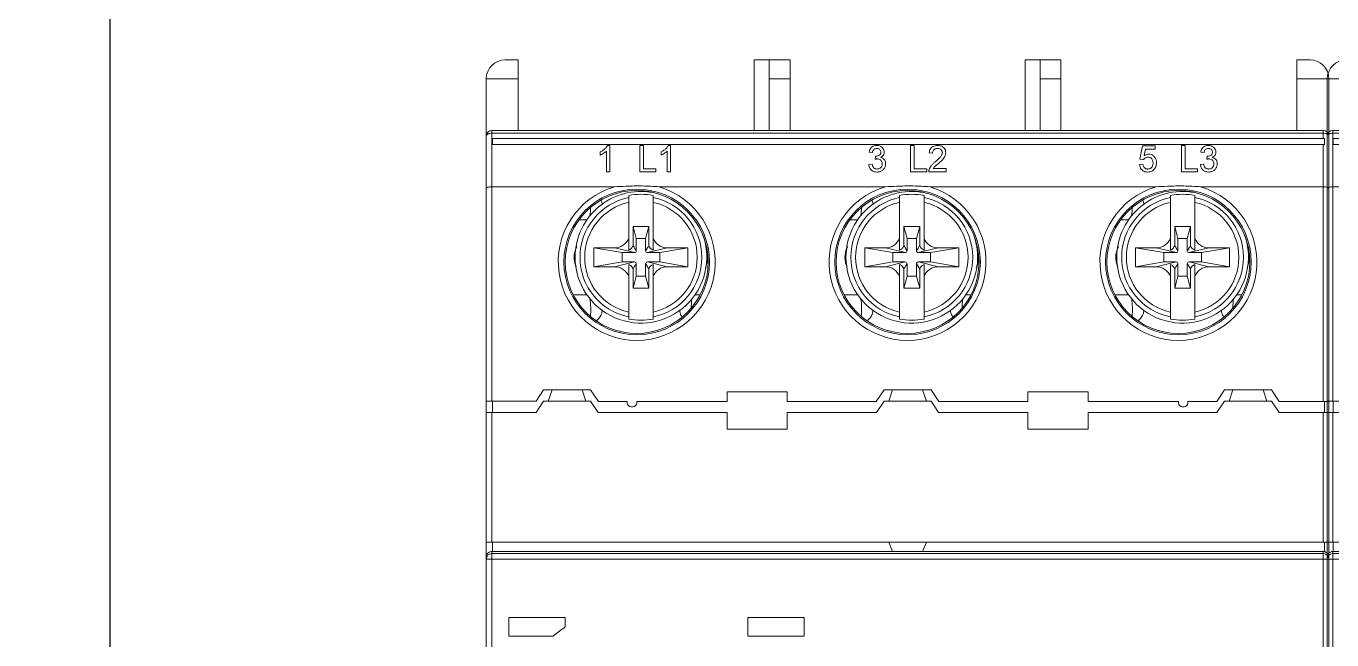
# Model space of a CAD drawing. Header units: inches. Extents: x -3 to 3194, y -983 to 1262.
# Drawn here: x 184.3 to 253.7, y 736.6 to 769.2 of the extents above; entities that cross this region are included whole.
import ezdxf

# ---------------------------------------------------------------- set-up
doc = ezdxf.new("R2010")
doc.units = ezdxf.units.IN
doc.header["$MEASUREMENT"] = 0

# ---------------------------------------------------------------- blocks, each defined once
blk = doc.blocks.new('DM_18_40')
at = {"color": 7, "linetype": 'Continuous', "lineweight": 15}
for p, q in [((0.963, 97.2), (1.663, 97.2)), ((1.663, 97.2), (1.663, 96.2)), ((14.213, 97.2), (15.013, 97.2)), ((14.213, 93.45), (14.213, 97.2)), ((15.013, 97.2), (16.113, 97.2)), ((15.013, 96.2), (15.013, 97.2)), ((16.113, 97.2), (16.113, 96.2)), ((28.613, 97.2), (29.413, 97.2)), ((28.613, 93.45), (28.613, 97.2)), ((29.413, 97.2), (30.513, 97.2)), ((29.413, 96.2), (29.413, 97.2)), ((30.513, 97.2), (30.513, 96.2)), ((43.063, 97.2), (43.763, 97.2)), ((43.063, 96.2), (43.063, 97.2)), ((-0.037, 93.15), (-0.037, 96.2)), ((1.663, 96.2), (-0.037, 96.2)), ((1.663, 96.2), (1.663, 93.45)), ((15.013, 96.2), (15.013, 93.45)), ((16.113, 96.2), (15.013, 96.2)), ((16.113, 96.2), (16.113, 93.45)), ((29.413, 96.2), (29.413, 93.45)), ((30.513, 96.2), (29.413, 96.2)), ((30.513, 96.2), (30.513, 93.45)), ((43.063, 93.45), (43.063, 96.2)), ((44.763, 96.2), (43.063, 96.2)), ((44.763, 96.2), (44.763, 93.15)), ((-0.037, 90.37), (-0.037, 93.15)), ((0.263, 93.45), (0.263, 93.3)), ((0.263, 93.45), (44.463, 93.45)), ((0.263, 93.3), (0.263, 90.45)), ((44.463, 93.3), (0.263, 93.3)), ((44.463, 93.45), (44.463, 93.3)), ((44.463, 93.021), (44.463, 93.3)), ((44.763, 93.15), (44.763, 90.37)), ((0.287, 92.702), (0.287, 93.021)), ((0.287, 93.021), (44.533, 93.021)), ((0.287, 92.702), (44.463, 92.702)), ((6.348, 91.25), (6.348, 92.341)), ((6.412, 92.65), (6.527, 92.65)), ((6.527, 92.65), (6.527, 91.25)), ((8.125, 92.65), (8.322, 92.65)), ((8.125, 91.25), (8.125, 92.65)), ((8.322, 92.65), (8.322, 91.412)), ((9.579, 91.25), (9.579, 92.341)), ((9.643, 92.65), (9.758, 92.65)), ((9.758, 92.65), (9.758, 91.25)), ((22.525, 91.25), (22.525, 92.65)), ((22.525, 92.65), (22.722, 92.65)), ((22.722, 92.65), (22.722, 91.412)), ((34.717, 91.914), (34.861, 92.632)), ((34.861, 92.632), (35.525, 92.632)), ((35.007, 92.453), (34.936, 92.09)), ((35.525, 92.453), (35.007, 92.453)), ((35.525, 92.632), (35.525, 92.453)), ((36.925, 92.65), (37.122, 92.65)), ((36.925, 91.25), (36.925, 92.65)), ((37.122, 92.65), (37.122, 91.412)), ((44.463, 90.45), (44.463, 92.702)), ((44.533, 93.021), (44.533, 92.685)), ((6.025, 92.135), (6.025, 92.3)), ((9.256, 92.135), (9.256, 92.3)), ((20.299, 91.627), (20.479, 91.645)), ((20.497, 92.273), (20.317, 92.291)), ((20.639, 91.914), (20.657, 92.076)), ((23.692, 92.237), (23.512, 92.255)), ((34.699, 91.627), (34.879, 91.645)), ((34.897, 91.896), (34.717, 91.914)), ((37.93, 91.627), (38.109, 91.645)), ((38.127, 92.273), (37.948, 92.291)), ((38.269, 91.914), (38.288, 92.076)), ((6.527, 91.25), (6.348, 91.25)), ((8.986, 91.25), (8.125, 91.25)), ((8.322, 91.412), (8.986, 91.412)), ((8.986, 91.412), (8.986, 91.25)), ((9.758, 91.25), (9.579, 91.25)), ((23.386, 91.25), (22.525, 91.25)), ((22.722, 91.412), (23.386, 91.412)), ((23.386, 91.412), (23.386, 91.25)), ((24.409, 91.25), (23.494, 91.25)), ((23.725, 91.429), (24.409, 91.429)), ((24.409, 91.429), (24.409, 91.25)), ((37.786, 91.25), (36.925, 91.25)), ((37.122, 91.412), (37.786, 91.412)), ((37.786, 91.412), (37.786, 91.25)), ((-0.037, 79.05), (-0.037, 90.37)), ((0.263, 90.45), (6.782, 90.45)), ((0.263, 90.45), (0.263, 79.05)), ((9.144, 90.45), (21.182, 90.45)), ((23.544, 90.45), (35.582, 90.45)), ((37.944, 90.45), (44.463, 90.45)), ((44.463, 79.029), (44.463, 90.45)), ((44.763, 90.37), (44.763, 79.032)), ((7.538, 89.874), (7.538, 89.988)), ((7.538, 87.722), (7.538, 89.619)), ((8.838, 89.988), (8.838, 89.874)), ((8.838, 87.722), (8.838, 89.619)), ((21.938, 89.874), (21.938, 89.988)), ((21.938, 87.722), (21.938, 89.619)), ((23.238, 89.988), (23.238, 89.874)), ((23.238, 87.722), (23.238, 89.619)), ((36.338, 89.874), (36.338, 89.988)), ((36.338, 87.722), (36.338, 89.619)), ((37.638, 89.988), (37.638, 89.874)), ((37.638, 87.722), (37.638, 89.619)), ((4.901, 88.7), (5.316, 88.7)), ((7.769, 88.335), (7.769, 87.324)), ((7.938, 87.7), (7.769, 88.335)), ((8.608, 88.335), (7.769, 88.335)), ((8.438, 87.7), (8.608, 88.335)), ((8.608, 87.324), (8.608, 88.335)), ((19.301, 88.7), (19.716, 88.7)), ((22.169, 88.335), (22.169, 87.324)), ((22.338, 87.7), (22.169, 88.335)), ((23.008, 88.335), (22.169, 88.335)), ((22.838, 87.7), (23.008, 88.335)), ((23.008, 87.324), (23.008, 88.335)), ((33.701, 88.7), (34.116, 88.7)), ((36.569, 88.335), (36.569, 87.324)), ((36.738, 87.7), (36.569, 88.335)), ((37.408, 88.335), (36.569, 88.335)), ((37.238, 87.7), (37.408, 88.335)), ((37.408, 87.324), (37.408, 88.335)), ((7.938, 87.7), (7.938, 87.05)), ((8.438, 87.7), (7.938, 87.7)), ((8.438, 87.05), (8.438, 87.7)), ((22.338, 87.7), (22.338, 87.05)), ((22.838, 87.7), (22.338, 87.7)), ((22.838, 87.05), (22.838, 87.7)), ((36.738, 87.7), (36.738, 87.05)), ((37.238, 87.7), (36.738, 87.7)), ((37.238, 87.05), (37.238, 87.7)), ((5.688, 87.2), (5.688, 86.2)), ((7.188, 86.95), (5.688, 87.2)), ((6.788, 87.2), (5.688, 87.2)), ((6.788, 87.2), (7.838, 86.95)), ((7.188, 86.95), (7.188, 86.45)), ((7.838, 86.95), (7.188, 86.95)), ((9.588, 87.2), (8.538, 86.95)), ((9.188, 86.95), (8.538, 86.95)), ((9.188, 86.95), (10.688, 87.2)), ((9.188, 86.45), (9.188, 86.95)), ((10.688, 87.2), (9.588, 87.2)), ((10.688, 86.2), (10.688, 87.2)), ((21.188, 87.2), (20.088, 87.2)), ((20.088, 87.2), (20.088, 86.2)), ((21.588, 86.95), (20.088, 87.2)), ((21.188, 87.2), (22.238, 86.95)), ((22.238, 86.95), (21.588, 86.95)), ((21.588, 86.95), (21.588, 86.45)), ((23.988, 87.2), (22.938, 86.95)), ((23.588, 86.95), (22.938, 86.95)), ((23.588, 86.95), (25.088, 87.2)), ((23.588, 86.45), (23.588, 86.95)), ((25.088, 87.2), (23.988, 87.2)), ((25.088, 86.2), (25.088, 87.2)), ((34.488, 87.2), (34.488, 86.2)), ((35.988, 86.95), (34.488, 87.2)), ((35.588, 87.2), (34.488, 87.2)), ((35.588, 87.2), (36.638, 86.95)), ((35.988, 86.95), (35.988, 86.45)), ((36.638, 86.95), (35.988, 86.95)), ((38.388, 87.2), (37.338, 86.95)), ((37.988, 86.95), (37.338, 86.95)), ((37.988, 86.95), (39.488, 87.2)), ((37.988, 86.45), (37.988, 86.95)), ((39.488, 87.2), (38.388, 87.2)), ((39.488, 86.2), (39.488, 87.2)), ((7.188, 86.45), (5.688, 86.2)), ((5.688, 86.2), (6.788, 86.2)), ((6.788, 86.2), (7.838, 86.45)), ((7.188, 86.45), (7.838, 86.45)), ((7.938, 86.35), (7.938, 85.7)), ((8.438, 85.7), (8.438, 86.35)), ((8.538, 86.45), (9.588, 86.2)), ((8.538, 86.45), (9.188, 86.45)), ((9.188, 86.45), (10.688, 86.2)), ((9.588, 86.2), (10.688, 86.2)), ((21.588, 86.45), (20.088, 86.2)), ((20.088, 86.2), (21.188, 86.2)), ((21.188, 86.2), (22.238, 86.45)), ((21.588, 86.45), (22.238, 86.45)), ((22.338, 86.35), (22.338, 85.7)), ((22.838, 85.7), (22.838, 86.35)), ((22.938, 86.45), (23.988, 86.2)), ((22.938, 86.45), (23.588, 86.45)), ((23.588, 86.45), (25.088, 86.2)), ((23.988, 86.2), (25.088, 86.2)), ((35.988, 86.45), (34.488, 86.2)), ((34.488, 86.2), (35.588, 86.2)), ((35.588, 86.2), (36.638, 86.45)), ((35.988, 86.45), (36.638, 86.45)), ((36.738, 86.35), (36.738, 85.7)), ((37.238, 85.7), (37.238, 86.35)), ((37.338, 86.45), (38.388, 86.2)), ((37.338, 86.45), (37.988, 86.45)), ((37.988, 86.45), (39.488, 86.2)), ((38.388, 86.2), (39.488, 86.2)), ((7.538, 83.781), (7.538, 85.678)), ((7.769, 86.076), (7.769, 85.065)), ((7.938, 85.7), (7.769, 85.065)), ((7.938, 85.7), (8.438, 85.7)), ((8.438, 85.7), (8.608, 85.065)), ((8.608, 85.065), (8.608, 86.076)), ((8.838, 83.781), (8.838, 85.678)), ((21.938, 83.781), (21.938, 85.678)), ((22.169, 86.076), (22.169, 85.065)), ((22.338, 85.7), (22.169, 85.065)), ((22.338, 85.7), (22.838, 85.7)), ((22.838, 85.7), (23.008, 85.065)), ((23.008, 85.065), (23.008, 86.076)), ((23.238, 83.781), (23.238, 85.678)), ((36.338, 83.781), (36.338, 85.678)), ((36.569, 86.076), (36.569, 85.065)), ((36.738, 85.7), (36.569, 85.065)), ((36.738, 85.7), (37.238, 85.7)), ((37.238, 85.7), (37.408, 85.065)), ((37.408, 85.065), (37.408, 86.076)), ((37.638, 83.781), (37.638, 85.678)), ((7.769, 85.065), (8.608, 85.065)), ((22.169, 85.065), (23.008, 85.065)), ((36.569, 85.065), (37.408, 85.065)), ((4.59, 84.7), (5.316, 84.7)), ((11.336, 84.7), (11.061, 84.7)), ((18.99, 84.7), (19.716, 84.7)), ((25.736, 84.7), (25.461, 84.7)), ((33.39, 84.7), (34.116, 84.7)), ((40.136, 84.7), (39.861, 84.7)), ((7.538, 83.412), (7.538, 83.526)), ((8.838, 83.526), (8.838, 83.412)), ((21.938, 83.412), (21.938, 83.526)), ((23.238, 83.526), (23.238, 83.412)), ((36.338, 83.412), (36.338, 83.526)), ((37.638, 83.526), (37.638, 83.412)), ((3.013, 79.65), (2.613, 79.05)), ((5.513, 79.65), (3.013, 79.65)), ((3.463, 79.65), (3.263, 79.05)), ((5.263, 79.05), (5.063, 79.65)), ((5.927, 79.029), (5.513, 79.65)), ((15.963, 79.55), (12.763, 79.55)), ((12.763, 79.55), (12.763, 79.029)), ((15.963, 79.029), (15.963, 79.55)), ((21.113, 79.65), (20.699, 79.029)), ((23.613, 79.65), (21.113, 79.65)), ((21.563, 79.65), (21.363, 79.05)), ((23.363, 79.05), (23.163, 79.65)), ((24.027, 79.029), (23.613, 79.65)), ((31.963, 79.55), (28.763, 79.55)), ((28.763, 79.55), (28.763, 79.029)), ((31.963, 79.029), (31.963, 79.55)), ((39.213, 79.65), (38.799, 79.029)), ((41.713, 79.65), (39.213, 79.65)), ((39.663, 79.65), (39.463, 79.05)), ((41.463, 79.05), (41.263, 79.65)), ((42.127, 79.029), (41.713, 79.65)), ((0.263, 79.05), (-0.037, 79.05)), ((-0.037, 79.05), (-0.037, 78.45)), ((2.613, 79.05), (0.263, 79.05)), ((0.287, 78.45), (0.287, 79.05)), ((2.613, 78.45), (3.013, 79.05)), ((3.013, 79.05), (5.513, 79.05)), ((5.513, 79.05), (5.913, 78.45)), ((7.463, 79.029), (5.927, 79.029)), ((7.463, 79.029), (7.463, 78.95)), ((7.663, 78.75), (7.763, 78.75)), ((7.963, 78.95), (7.963, 79.029)), ((12.763, 79.029), (7.963, 79.029)), ((20.699, 79.029), (15.963, 79.029)), ((20.713, 78.45), (21.113, 79.05)), ((21.113, 79.05), (23.613, 79.05)), ((23.613, 79.05), (24.013, 78.45)), ((28.763, 79.029), (24.027, 79.029)), ((36.763, 79.029), (31.963, 79.029)), ((36.763, 79.029), (36.763, 78.95)), ((36.963, 78.75), (37.063, 78.75)), ((38.799, 79.029), (37.263, 79.029)), ((37.263, 78.95), (37.263, 79.029)), ((38.813, 78.45), (39.213, 79.05)), ((39.213, 79.05), (41.713, 79.05)), ((41.713, 79.05), (42.113, 78.45)), ((44.463, 79.029), (42.127, 79.029)), ((44.533, 79.029), (44.533, 78.45)), ((44.763, 78.45), (44.763, 79.032)), ((-0.037, 71.55), (-0.037, 78.45)), ((-0.037, 78.45), (0.263, 78.45)), ((0.263, 78.45), (0.263, 71.55)), ((0.263, 78.45), (2.613, 78.45)), ((5.913, 78.45), (12.763, 78.45)), ((12.763, 78.45), (12.763, 77.55)), ((15.963, 77.55), (15.963, 78.45)), ((15.963, 78.45), (20.713, 78.45)), ((24.013, 78.45), (28.763, 78.45)), ((28.763, 78.45), (28.763, 77.55)), ((31.963, 77.55), (31.963, 78.45)), ((31.963, 78.45), (38.813, 78.45)), ((42.113, 78.45), (44.463, 78.45)), ((44.463, 71.55), (44.463, 78.45)), ((44.463, 78.45), (44.763, 78.45)), ((44.763, 78.45), (44.763, 71.55)), ((12.763, 77.55), (15.963, 77.55)), ((28.763, 77.55), (31.963, 77.55)), ((0.263, 71.55), (-0.037, 71.55)), ((-0.037, 71.55), (-0.037, 70.752)), ((0.263, 71.55), (44.463, 71.55)), ((0.287, 71.05), (0.287, 71.55)), ((21.363, 71.55), (21.565, 71.046)), ((23.162, 71.046), (23.363, 71.55)), ((44.763, 71.55), (44.463, 71.55)), ((44.533, 71.55), (44.533, 71.042)), ((44.763, 70.752), (44.763, 71.55)), ((0.263, 71.05), (0.263, 70.941)), ((0.287, 71.05), (0.263, 71.05)), ((0.263, 70.941), (0.263, 70.641)), ((0.263, 70.941), (44.463, 70.941)), ((21.563, 71.05), (0.287, 71.05)), ((0.573, 70.95), (44.363, 70.95)), ((0.573, 70.943), (0.573, 70.95)), ((44.363, 70.943), (0.573, 70.943)), ((21.565, 71.046), (23.162, 71.046)), ((44.463, 71.05), (23.163, 71.05)), ((44.363, 70.95), (44.363, 70.943)), ((44.463, 70.941), (44.463, 71.05)), ((44.463, 70.941), (44.463, 70.641)), ((-0.037, 70.641), (-0.037, 70.752)), ((0.263, 70.641), (-0.037, 70.641)), ((-0.037, 26.554), (-0.037, 70.641)), ((44.463, 70.641), (0.263, 70.641)), ((0.263, 70.641), (0.263, 26.554)), ((44.463, 26.554), (44.463, 70.641)), ((44.763, 70.641), (44.463, 70.641)), ((44.763, 70.752), (44.763, 70.641)), ((44.763, 70.641), (44.763, 26.554)), ((4.163, 67.55), (1.163, 67.55)), ((1.163, 67.55), (1.163, 66.55)), ((4.163, 67.039), (4.163, 67.55)), ((13.876, 67.55), (13.876, 66.55)), ((16.863, 67.55), (13.876, 67.55)), ((16.863, 66.55), (16.863, 67.55)), ((1.163, 66.55), (3.523, 66.55)), ((13.876, 66.55), (16.863, 66.55))]:
    blk.add_line(p, q, dxfattribs=at)
at = {"color": 7, "linetype": 'Continuous', "lineweight": 15, "flags": 128}
for points in [[(-0.037, 93.15), (-0.031, 93.179), (-0.014, 93.207), (0.014, 93.233), (0.051, 93.256), (0.097, 93.275), (0.148, 93.289), (0.205, 93.297), (0.263, 93.3)], [(44.763, 93.15), (44.758, 93.179), (44.74, 93.207), (44.713, 93.233), (44.675, 93.256), (44.63, 93.275), (44.578, 93.289), (44.522, 93.297), (44.463, 93.3)]]:
    blk.add_lwpolyline(points, dxfattribs=at)
at = {"color": 7, "linetype": 'Continuous', "lineweight": 15}
for centre, radius in [((7.963, 86.45), 3.871), ((22.363, 86.45), 3.871), ((36.763, 86.45), 3.871), ((7.963, 86.45), 3.8), ((22.363, 86.45), 3.8), ((36.763, 86.45), 3.8)]:
    blk.add_circle(centre, radius, dxfattribs=at)
for centre, radius, start, end in [((0.963, 96.2), 1, 90, 180), ((43.763, 96.2), 1, 0, 90), ((0.263, 93.15), 0.3, 90, 180), ((44.463, 93.15), 0.3, 0, 90), ((7.963, 86.45), 4.171, 106.44907, 73.55093), ((22.363, 86.45), 4.171, 106.44907, 73.55093), ((36.763, 86.45), 4.171, 106.44907, 73.55093), ((8.188, 86.7), 3.5, 76.1123, 180), ((8.188, 86.7), 3.24, 101.57305, 258.42695), ((8.188, 86.7), 2.991, 102.55179, 257.44821), ((8.188, 86.7), 3.351, 78.81624, 101.18376), ((8.188, 86.7), 3.24, 281.57305, 78.42695), ((8.188, 86.7), 2.991, 282.55179, 77.44821), ((22.588, 86.7), 3.5, 76.1123, 180), ((22.588, 86.7), 3.24, 101.57305, 258.42695), ((22.588, 86.7), 2.991, 102.55179, 257.44821), ((22.588, 86.7), 3.351, 78.81624, 101.18376), ((22.588, 86.7), 3.24, 281.57305, 78.42695), ((22.588, 86.7), 2.991, 282.55179, 77.44821), ((36.988, 86.7), 3.5, 76.1123, 180), ((36.988, 86.7), 3.24, 101.57305, 258.42695), ((36.988, 86.7), 2.991, 102.55179, 257.44821), ((36.988, 86.7), 3.351, 78.81624, 101.18376), ((36.988, 86.7), 3.24, 281.57305, 78.42695), ((36.988, 86.7), 2.991, 282.55179, 77.44821), ((8.188, 86.7), 3.5, 180, 19.91328), ((6.788, 88), 0.8, 270, 339.63587), ((9.588, 88), 0.8, 200.36413, 270), ((22.588, 86.7), 3.5, 180, 19.91328), ((21.188, 88), 0.8, 270, 339.63587), ((23.988, 88), 0.8, 200.36413, 270), ((36.988, 86.7), 3.5, 180, 19.91328), ((35.588, 88), 0.8, 270, 339.63587), ((38.388, 88), 0.8, 200.36413, 270), ((7.838, 87.05), 0.1, 270, 0), ((8.538, 87.05), 0.1, 180, 270), ((22.238, 87.05), 0.1, 270, 0), ((22.938, 87.05), 0.1, 180, 270), ((36.638, 87.05), 0.1, 270, 0), ((37.338, 87.05), 0.1, 180, 270), ((6.788, 85.4), 0.8, 20.36413, 90), ((7.838, 86.35), 0.1, 0, 90), ((8.538, 86.35), 0.1, 90, 180), ((9.588, 85.4), 0.8, 90, 159.63587), ((21.188, 85.4), 0.8, 20.36413, 90), ((22.238, 86.35), 0.1, 0, 90), ((22.938, 86.35), 0.1, 90, 180), ((23.988, 85.4), 0.8, 90, 159.63587), ((35.588, 85.4), 0.8, 20.36413, 90), ((36.638, 86.35), 0.1, 0, 90), ((37.338, 86.35), 0.1, 90, 180), ((38.388, 85.4), 0.8, 90, 159.63587), ((8.188, 86.7), 3.351, 258.81624, 281.18376), ((22.588, 86.7), 3.351, 258.81624, 281.18376), ((36.988, 86.7), 3.351, 258.81624, 281.18376), ((7.663, 78.95), 0.2, 180, 270), ((7.763, 78.95), 0.2, 270, 0), ((36.963, 78.95), 0.2, 180, 270), ((37.063, 78.95), 0.2, 270, 0), ((0.263, 70.752), 0.3, 99.78383, 180), ((0.263, 70.641), 0.3, 90.00022, 179.99978), ((44.463, 70.75), 0.3, 76.58234, 90), ((44.463, 70.641), 0.3, 0.00022, 90.00022), ((44.463, 70.752), 0.3, 0, 76.58234), ((7.963, 61.4), 6.8, 123.97448, 130.76861)]:
    blk.add_arc(centre, radius, start, end, dxfattribs=at)
at = {"color": 8, "linetype": 'Continuous', "lineweight": 15}
for centre, radius, start, end in [((2.545, 89.376), 2.969, 351.07998, 359.61244), ((16.939, 89.376), 2.976, 351.09012, 359.60326), ((31.338, 89.377), 2.976, 351.09032, 359.60258), ((1.872, 83.949), 3.646, 353.86196, 8.45198), ((13.928, 84.012), 3.066, 171.12836, 180.36734), ((16.269, 83.948), 3.65, 353.8685, 8.44521), ((28.314, 84.013), 3.053, 171.10737, 180.38789), ((30.669, 83.948), 3.65, 353.8685, 8.44521), ((42.717, 84.012), 3.056, 171.11264, 180.38263)]:
    blk.add_arc(centre, radius, start, end, dxfattribs=at)
at = {"color": 7, "linetype": 'Continuous', "lineweight": 15}
for centre, major_axis, ratio, start_param, end_param in [((44.463, 92.102), (0, 0.6), 0.5, 6.049001, 6.283185), ((0.263, 90.37), (0.3, 0), 0.267949, 1.570796, 3.141593), ((44.463, 90.37), (0.3, 0), 0.267949, 0, 1.570796), ((44.463, 79.032), (0.3, 0), 0.008727, 4.712389, 6.283185), ((0.263, 70.9), (0.3, 0), 0.500005, 1.570796, 1.741558)]:
    blk.add_ellipse(centre, major_axis=major_axis, ratio=ratio, start_param=start_param, end_param=end_param, dxfattribs=at)
for points, knots in [([(6.025, 92.3), (6.076, 92.328), (6.175, 92.383), (6.312, 92.498), (6.376, 92.595), (6.412, 92.65)], [0, 0, 0, 0, 0.322018, 0.617648, 1, 1, 1, 1]), ([(6.348, 92.341), (6.311, 92.309), (6.245, 92.252), (6.134, 92.184), (6.062, 92.151), (6.025, 92.135)], [0, 0, 0, 0, 0.387524, 0.692048, 1, 1, 1, 1]), ([(9.256, 92.3), (9.307, 92.328), (9.406, 92.383), (9.543, 92.498), (9.607, 92.595), (9.643, 92.65)], [0, 0, 0, 0, 0.322018, 0.617648, 1, 1, 1, 1]), ([(9.579, 92.341), (9.542, 92.309), (9.476, 92.252), (9.365, 92.184), (9.292, 92.151), (9.256, 92.135)], [0, 0, 0, 0, 0.387524, 0.692048, 1, 1, 1, 1]), ([(20.317, 92.291), (20.336, 92.36), (20.364, 92.466), (20.474, 92.579), (20.587, 92.637), (20.676, 92.649), (20.722, 92.65), (20.727, 92.65)], [0, 0, 0, 0, 0.376061, 0.580821, 0.786705, 0.977234, 1, 1, 1, 1]), ([(20.732, 92.488), (20.704, 92.486), (20.653, 92.482), (20.587, 92.448), (20.534, 92.392), (20.507, 92.33), (20.499, 92.286), (20.497, 92.273)], [0, 0, 0, 0, 0.220172, 0.406657, 0.592867, 0.876232, 1, 1, 1, 1]), ([(20.727, 92.65), (20.775, 92.646), (20.872, 92.637), (20.996, 92.571), (21.078, 92.477), (21.119, 92.382), (21.123, 92.32), (21.125, 92.294)], [0, 0, 0, 0, 0.227289, 0.456439, 0.663764, 0.858459, 1, 1, 1, 1]), ([(20.945, 92.288), (20.943, 92.314), (20.939, 92.36), (20.901, 92.422), (20.846, 92.466), (20.785, 92.486), (20.747, 92.488), (20.732, 92.488)], [0, 0, 0, 0, 0.248565, 0.458953, 0.669544, 0.8759, 1, 1, 1, 1]), ([(23.512, 92.255), (23.525, 92.33), (23.546, 92.442), (23.652, 92.563), (23.763, 92.624), (23.871, 92.647), (23.937, 92.649), (23.961, 92.65)], [0, 0, 0, 0, 0.3587977, 0.5395846, 0.7205733, 0.9017557, 1, 1, 1, 1]), ([(23.957, 92.488), (23.923, 92.486), (23.863, 92.482), (23.786, 92.445), (23.733, 92.393), (23.698, 92.321), (23.694, 92.268), (23.692, 92.237)], [0, 0, 0, 0, 0.2251718, 0.4031263, 0.5812935, 0.7635456, 1, 1, 1, 1]), ([(24.212, 92.262), (24.209, 92.291), (24.203, 92.35), (24.149, 92.423), (24.076, 92.471), (24.008, 92.487), (23.969, 92.488), (23.957, 92.488)], [0, 0, 0, 0, 0.2463286, 0.4960303, 0.7131513, 0.9087185, 1, 1, 1, 1]), ([(23.961, 92.65), (24.015, 92.646), (24.111, 92.64), (24.234, 92.581), (24.321, 92.497), (24.382, 92.388), (24.388, 92.306), (24.392, 92.264)], [0, 0, 0, 0, 0.232928, 0.412113, 0.591015, 0.789533, 1, 1, 1, 1]), ([(37.948, 92.291), (37.966, 92.36), (37.995, 92.466), (38.105, 92.579), (38.217, 92.637), (38.307, 92.649), (38.353, 92.65), (38.357, 92.65)], [0, 0, 0, 0, 0.376061, 0.580822, 0.786703, 0.977234, 1, 1, 1, 1]), ([(38.363, 92.488), (38.335, 92.486), (38.283, 92.482), (38.218, 92.448), (38.164, 92.392), (38.138, 92.33), (38.13, 92.286), (38.127, 92.273)], [0, 0, 0, 0, 0.2201723, 0.4066584, 0.5928665, 0.8762315, 1, 1, 1, 1]), ([(38.357, 92.65), (38.406, 92.646), (38.503, 92.637), (38.627, 92.571), (38.709, 92.477), (38.75, 92.382), (38.754, 92.32), (38.756, 92.294)], [0, 0, 0, 0, 0.22729, 0.45644, 0.663764, 0.858459, 1, 1, 1, 1]), ([(38.576, 92.288), (38.574, 92.314), (38.57, 92.36), (38.532, 92.422), (38.477, 92.466), (38.416, 92.486), (38.378, 92.488), (38.363, 92.488)], [0, 0, 0, 0, 0.248565, 0.458953, 0.669546, 0.8759, 1, 1, 1, 1]), ([(20.479, 91.645), (20.487, 91.613), (20.502, 91.55), (20.546, 91.471), (20.608, 91.421), (20.673, 91.397), (20.718, 91.395), (20.741, 91.394)], [0, 0, 0, 0, 0.260309, 0.522594, 0.682392, 0.842319, 1, 1, 1, 1]), ([(20.755, 91.933), (20.745, 91.933), (20.725, 91.932), (20.686, 91.926), (20.658, 91.919), (20.639, 91.914)], [0, 0, 0, 0, 0.249282, 0.498728, 1, 1, 1, 1]), ([(20.657, 92.076), (20.661, 92.075), (20.668, 92.074), (20.676, 92.074), (20.681, 92.074), (20.683, 92.074)], [0, 0, 0, 0, 0.499476, 0.749662, 1, 1, 1, 1]), ([(20.683, 92.074), (20.72, 92.077), (20.787, 92.083), (20.866, 92.122), (20.916, 92.17), (20.942, 92.226), (20.944, 92.266), (20.945, 92.288)], [0, 0, 0, 0, 0.270688, 0.496253, 0.65459, 0.812583, 1, 1, 1, 1]), ([(21.197, 91.671), (21.191, 91.615), (21.181, 91.509), (21.089, 91.372), (20.964, 91.274), (20.835, 91.235), (20.759, 91.233), (20.735, 91.232)], [0, 0, 0, 0, 0.254194, 0.478374, 0.702649, 0.903733, 1, 1, 1, 1]), ([(20.741, 91.394), (20.772, 91.396), (20.833, 91.4), (20.915, 91.443), (20.975, 91.508), (21.012, 91.588), (21.015, 91.645), (21.017, 91.673)], [0, 0, 0, 0, 0.191088, 0.384508, 0.587798, 0.795562, 1, 1, 1, 1]), ([(21.017, 91.673), (21.014, 91.706), (21.009, 91.768), (20.959, 91.85), (20.888, 91.908), (20.813, 91.931), (20.769, 91.933), (20.755, 91.933)], [0, 0, 0, 0, 0.2574065, 0.4805661, 0.7042481, 0.9025581, 1, 1, 1, 1]), ([(21.125, 92.294), (21.121, 92.256), (21.113, 92.184), (21.052, 92.091), (20.985, 92.042), (20.943, 92.021), (20.934, 92.016)], [0, 0, 0, 0, 0.336388, 0.627903, 0.92002, 1, 1, 1, 1]), ([(20.934, 92.016), (20.97, 92.005), (21.044, 91.982), (21.126, 91.908), (21.179, 91.813), (21.195, 91.732), (21.196, 91.682), (21.197, 91.671)], [0, 0, 0, 0, 0.224804, 0.450907, 0.666862, 0.925457, 1, 1, 1, 1]), ([(23.513, 91.375), (23.542, 91.439), (23.592, 91.548), (23.716, 91.675), (23.796, 91.741), (23.836, 91.774)], [0, 0, 0, 0, 0.421012, 0.708098, 1, 1, 1, 1]), ([(24.003, 91.689), (23.979, 91.669), (23.917, 91.618), (23.816, 91.538), (23.755, 91.466), (23.725, 91.429)], [0, 0, 0, 0, 0.248854, 0.622601, 1, 1, 1, 1]), ([(23.836, 91.774), (23.914, 91.841), (24.034, 91.943), (24.163, 92.091), (24.208, 92.192), (24.211, 92.247), (24.212, 92.262)], [0, 0, 0, 0, 0.478017, 0.726025, 0.923592, 1, 1, 1, 1]), ([(24.392, 92.264), (24.384, 92.202), (24.366, 92.065), (24.214, 91.87), (24.077, 91.753), (24.003, 91.689)], [0, 0, 0, 0, 0.266852, 0.600281, 1, 1, 1, 1]), ([(34.879, 91.645), (34.888, 91.6), (34.903, 91.532), (34.96, 91.453), (35.023, 91.411), (35.085, 91.395), (35.122, 91.394), (35.135, 91.394)], [0, 0, 0, 0, 0.366648, 0.553979, 0.743157, 0.906809, 1, 1, 1, 1]), ([(35.136, 92.022), (35.104, 92.02), (35.045, 92.016), (34.963, 91.974), (34.919, 91.93), (34.899, 91.9), (34.897, 91.896)], [0, 0, 0, 0, 0.326293, 0.596707, 0.94636, 1, 1, 1, 1]), ([(34.936, 92.09), (34.972, 92.115), (35.026, 92.152), (35.115, 92.179), (35.162, 92.182), (35.186, 92.183)], [0, 0, 0, 0, 0.493627, 0.740965, 1, 1, 1, 1]), ([(35.135, 91.394), (35.173, 91.397), (35.236, 91.402), (35.316, 91.45), (35.377, 91.522), (35.412, 91.617), (35.416, 91.687), (35.417, 91.719)], [0, 0, 0, 0, 0.210304, 0.35818, 0.537756, 0.787563, 1, 1, 1, 1]), ([(35.417, 91.719), (35.414, 91.768), (35.409, 91.843), (35.359, 91.932), (35.301, 91.985), (35.224, 92.017), (35.167, 92.02), (35.136, 92.022)], [0, 0, 0, 0, 0.325662, 0.510375, 0.663684, 0.817215, 1, 1, 1, 1]), ([(35.186, 92.183), (35.228, 92.18), (35.312, 92.173), (35.431, 92.109), (35.525, 92.01), (35.587, 91.877), (35.593, 91.78), (35.597, 91.73)], [0, 0, 0, 0, 0.169266, 0.339701, 0.550348, 0.765315, 1, 1, 1, 1]), ([(35.597, 91.73), (35.594, 91.689), (35.59, 91.618), (35.557, 91.505), (35.514, 91.44), (35.49, 91.402)], [0, 0, 0, 0, 0.35434, 0.623099, 1, 1, 1, 1]), ([(38.109, 91.645), (38.117, 91.613), (38.133, 91.55), (38.176, 91.471), (38.239, 91.421), (38.303, 91.397), (38.349, 91.395), (38.372, 91.394)], [0, 0, 0, 0, 0.260308, 0.522593, 0.682391, 0.84232, 1, 1, 1, 1]), ([(38.385, 91.933), (38.376, 91.933), (38.356, 91.932), (38.317, 91.926), (38.288, 91.919), (38.269, 91.914)], [0, 0, 0, 0, 0.249282, 0.498736, 1, 1, 1, 1]), ([(38.288, 92.076), (38.292, 92.075), (38.299, 92.074), (38.307, 92.074), (38.311, 92.074), (38.314, 92.074)], [0, 0, 0, 0, 0.499476, 0.749662, 1, 1, 1, 1]), ([(38.314, 92.074), (38.35, 92.077), (38.418, 92.083), (38.496, 92.122), (38.546, 92.17), (38.572, 92.226), (38.575, 92.266), (38.576, 92.288)], [0, 0, 0, 0, 0.270688, 0.496253, 0.654591, 0.812583, 1, 1, 1, 1]), ([(38.827, 91.671), (38.822, 91.615), (38.812, 91.509), (38.719, 91.372), (38.595, 91.274), (38.466, 91.235), (38.39, 91.233), (38.366, 91.232)], [0, 0, 0, 0, 0.254194, 0.478375, 0.702649, 0.903734, 1, 1, 1, 1]), ([(38.372, 91.394), (38.402, 91.396), (38.464, 91.4), (38.546, 91.443), (38.606, 91.508), (38.642, 91.588), (38.646, 91.645), (38.648, 91.673)], [0, 0, 0, 0, 0.191086, 0.384506, 0.587797, 0.795562, 1, 1, 1, 1]), ([(38.648, 91.673), (38.645, 91.706), (38.64, 91.768), (38.59, 91.85), (38.518, 91.908), (38.444, 91.931), (38.4, 91.933), (38.385, 91.933)], [0, 0, 0, 0, 0.257406, 0.480566, 0.704248, 0.90256, 1, 1, 1, 1]), ([(38.756, 92.294), (38.752, 92.256), (38.744, 92.184), (38.683, 92.091), (38.616, 92.042), (38.574, 92.021), (38.565, 92.016)], [0, 0, 0, 0, 0.336388, 0.627904, 0.920022, 1, 1, 1, 1]), ([(38.565, 92.016), (38.601, 92.005), (38.675, 91.982), (38.756, 91.908), (38.81, 91.813), (38.826, 91.732), (38.827, 91.682), (38.827, 91.671)], [0, 0, 0, 0, 0.224804, 0.450907, 0.666862, 0.925457, 1, 1, 1, 1]), ([(20.735, 91.232), (20.685, 91.236), (20.584, 91.243), (20.459, 91.313), (20.367, 91.41), (20.315, 91.518), (20.304, 91.594), (20.299, 91.627)], [0, 0, 0, 0, 0.214102, 0.430198, 0.61797, 0.835647, 1, 1, 1, 1]), ([(23.494, 91.25), (23.494, 91.268), (23.495, 91.298), (23.502, 91.34), (23.509, 91.363), (23.513, 91.375)], [0, 0, 0, 0, 0.4361505, 0.716899, 1, 1, 1, 1]), ([(35.134, 91.232), (35.084, 91.235), (34.991, 91.242), (34.871, 91.302), (34.78, 91.389), (34.718, 91.501), (34.706, 91.585), (34.699, 91.627)], [0, 0, 0, 0, 0.213956, 0.396862, 0.579029, 0.791557, 1, 1, 1, 1]), ([(35.49, 91.402), (35.455, 91.364), (35.394, 91.297), (35.263, 91.24), (35.177, 91.235), (35.134, 91.232)], [0, 0, 0, 0, 0.388425, 0.698747, 1, 1, 1, 1]), ([(38.366, 91.232), (38.315, 91.236), (38.215, 91.243), (38.09, 91.313), (37.998, 91.41), (37.946, 91.518), (37.935, 91.594), (37.93, 91.627)], [0, 0, 0, 0, 0.214102, 0.430198, 0.61797, 0.835647, 1, 1, 1, 1]), ([(6.782, 90.45), (6.982, 90.461), (7.475, 90.487), (8.263, 90.504), (8.85, 90.468), (9.144, 90.45)], [0, 0, 0, 0, 0.254176, 0.626005, 1, 1, 1, 1]), ([(21.182, 90.45), (21.382, 90.461), (21.875, 90.487), (22.663, 90.504), (23.25, 90.468), (23.544, 90.45)], [0, 0, 0, 0, 0.254175, 0.626004, 1, 1, 1, 1]), ([(35.582, 90.45), (35.782, 90.461), (36.275, 90.487), (37.063, 90.504), (37.65, 90.468), (37.944, 90.45)], [0, 0, 0, 0, 0.254175, 0.626004, 1, 1, 1, 1]), ([(6.127, 89.486), (6.129, 89.503), (6.135, 89.575), (6.106, 89.643), (6.084, 89.696)], [0, 0, 0, 0, 0.232896, 1, 1, 1, 1]), ([(7.538, 89.874), (7.538, 89.869), (7.538, 89.859), (7.538, 89.809), (7.538, 89.741), (7.538, 89.674), (7.538, 89.632), (7.538, 89.619)], [0, 0, 0, 0, 0.221739, 0.443393, 0.667371, 0.895972, 1, 1, 1, 1]), ([(8.838, 89.619), (8.838, 89.649), (8.838, 89.707), (8.838, 89.785), (8.838, 89.843), (8.838, 89.868), (8.838, 89.873), (8.838, 89.874)], [0, 0, 0, 0, 0.233839, 0.467787, 0.698723, 0.924684, 1, 1, 1, 1]), ([(20.527, 89.486), (20.529, 89.503), (20.535, 89.575), (20.506, 89.643), (20.484, 89.696)], [0, 0, 0, 0, 0.232897, 1, 1, 1, 1]), ([(21.938, 89.874), (21.938, 89.869), (21.938, 89.859), (21.938, 89.809), (21.938, 89.741), (21.938, 89.674), (21.938, 89.632), (21.938, 89.619)], [0, 0, 0, 0, 0.221739, 0.443393, 0.667371, 0.895972, 1, 1, 1, 1]), ([(23.238, 89.619), (23.238, 89.649), (23.238, 89.707), (23.238, 89.785), (23.238, 89.843), (23.238, 89.868), (23.238, 89.873), (23.238, 89.874)], [0, 0, 0, 0, 0.233839, 0.467787, 0.698723, 0.924684, 1, 1, 1, 1]), ([(34.927, 89.486), (34.929, 89.503), (34.935, 89.575), (34.906, 89.643), (34.884, 89.696)], [0, 0, 0, 0, 0.232897, 1, 1, 1, 1]), ([(36.338, 89.874), (36.338, 89.869), (36.338, 89.859), (36.338, 89.809), (36.338, 89.741), (36.338, 89.674), (36.338, 89.632), (36.338, 89.619)], [0, 0, 0, 0, 0.221739, 0.443393, 0.667371, 0.895972, 1, 1, 1, 1]), ([(37.638, 89.619), (37.638, 89.649), (37.638, 89.707), (37.638, 89.785), (37.638, 89.843), (37.638, 89.868), (37.638, 89.873), (37.638, 89.874)], [0, 0, 0, 0, 0.233839, 0.467787, 0.698723, 0.924684, 1, 1, 1, 1]), ([(7.538, 87.722), (7.538, 87.622), (7.538, 87.34), (7.538, 87.184), (7.538, 87.083)], [0, 0, 0, 0, 0.353758, 1, 1, 1, 1]), ([(8.838, 87.083), (8.838, 87.136), (8.838, 87.28), (8.838, 87.55), (8.838, 87.722)], [0, 0, 0, 0, 0.364464, 1, 1, 1, 1]), ([(21.938, 87.722), (21.938, 87.622), (21.938, 87.34), (21.938, 87.184), (21.938, 87.083)], [0, 0, 0, 0, 0.353758, 1, 1, 1, 1]), ([(23.238, 87.083), (23.238, 87.136), (23.238, 87.28), (23.238, 87.55), (23.238, 87.722)], [0, 0, 0, 0, 0.364464, 1, 1, 1, 1]), ([(36.338, 87.722), (36.338, 87.622), (36.338, 87.34), (36.338, 87.184), (36.338, 87.083)], [0, 0, 0, 0, 0.353758, 1, 1, 1, 1]), ([(37.638, 87.083), (37.638, 87.136), (37.638, 87.28), (37.638, 87.55), (37.638, 87.722)], [0, 0, 0, 0, 0.364464, 1, 1, 1, 1]), ([(4.745, 86.199), (4.744, 86.201), (4.692, 86.277), (4.656, 86.459), (4.623, 86.719), (4.662, 86.981), (4.72, 87.169), (4.777, 87.262), (4.786, 87.278)], [0, 0, 0, 0, 0.006471, 0.246125, 0.478284, 0.709164, 0.948853, 1, 1, 1, 1]), ([(7.538, 87.083), (7.582, 87.106), (7.665, 87.149), (7.737, 87.244), (7.761, 87.305), (7.769, 87.324)], [0, 0, 0, 0, 0.427564, 0.815301, 1, 1, 1, 1]), ([(7.938, 87.05), (7.938, 87.05), (7.938, 87.049), (7.938, 87.049), (7.938, 87.048), (7.938, 87.047), (7.936, 87.047), (7.931, 87.053), (7.908, 87.087), (7.853, 87.18), (7.803, 87.267), (7.769, 87.324)], [0, 0, 0, 0, 0.00052, 0.001042, 0.001727, 0.003033, 0.007806, 0.026724, 0.102062, 0.403115, 1, 1, 1, 1]), ([(8.608, 87.324), (8.578, 87.274), (8.54, 87.208), (8.495, 87.133), (8.476, 87.1), (8.463, 87.079), (8.455, 87.066), (8.449, 87.058), (8.446, 87.053), (8.443, 87.05), (8.442, 87.048), (8.441, 87.048), (8.44, 87.047), (8.439, 87.047), (8.439, 87.047), (8.439, 87.048), (8.438, 87.048), (8.438, 87.049), (8.438, 87.049), (8.438, 87.05), (8.438, 87.05), (8.438, 87.05)], [0, 0, 0, 0, 0.517784, 0.682465, 0.79059, 0.861586, 0.908214, 0.938859, 0.959025, 0.972325, 0.981128, 0.986985, 0.990914, 0.993578, 0.995413, 0.997168, 0.998232, 0.998881, 0.999384, 0.99989, 1, 1, 1, 1]), ([(8.608, 87.324), (8.61, 87.317), (8.628, 87.268), (8.68, 87.185), (8.764, 87.116), (8.822, 87.09), (8.838, 87.083)], [0, 0, 0, 0, 0.065127, 0.452601, 0.840076, 1, 1, 1, 1]), ([(11.65, 87.147), (11.675, 87.081), (11.73, 86.933), (11.751, 86.687), (11.716, 86.427), (11.665, 86.25), (11.617, 86.169), (11.615, 86.165)], [0, 0, 0, 0, 0.209229, 0.465293, 0.720727, 0.985935, 1, 1, 1, 1]), ([(19.145, 86.199), (19.144, 86.201), (19.092, 86.277), (19.056, 86.459), (19.023, 86.719), (19.062, 86.981), (19.12, 87.169), (19.177, 87.262), (19.186, 87.278)], [0, 0, 0, 0, 0.006471, 0.246124, 0.478284, 0.709163, 0.948853, 1, 1, 1, 1]), ([(21.938, 87.083), (21.982, 87.106), (22.065, 87.149), (22.137, 87.244), (22.161, 87.305), (22.169, 87.324)], [0, 0, 0, 0, 0.427561, 0.815302, 1, 1, 1, 1]), ([(22.338, 87.05), (22.338, 87.05), (22.338, 87.049), (22.338, 87.049), (22.338, 87.048), (22.338, 87.047), (22.336, 87.047), (22.331, 87.053), (22.308, 87.087), (22.253, 87.18), (22.203, 87.267), (22.169, 87.324)], [0, 0, 0, 0, 0.00052, 0.001042, 0.001727, 0.003033, 0.007806, 0.026724, 0.102063, 0.403114, 1, 1, 1, 1]), ([(23.008, 87.324), (22.978, 87.274), (22.94, 87.208), (22.895, 87.133), (22.876, 87.1), (22.863, 87.079), (22.855, 87.066), (22.849, 87.058), (22.846, 87.053), (22.843, 87.05), (22.842, 87.048), (22.841, 87.048), (22.84, 87.047), (22.839, 87.047), (22.839, 87.047), (22.839, 87.048), (22.838, 87.048), (22.838, 87.049), (22.838, 87.049), (22.838, 87.05), (22.838, 87.05), (22.838, 87.05)], [0, 0, 0, 0, 0.517785, 0.682465, 0.79059, 0.861586, 0.908215, 0.938859, 0.959025, 0.972325, 0.981128, 0.986985, 0.990914, 0.993578, 0.995413, 0.997168, 0.998232, 0.998881, 0.999384, 0.99989, 1, 1, 1, 1]), ([(23.008, 87.324), (23.01, 87.317), (23.028, 87.268), (23.08, 87.185), (23.164, 87.116), (23.222, 87.09), (23.238, 87.083)], [0, 0, 0, 0, 0.065128, 0.452598, 0.840072, 1, 1, 1, 1]), ([(26.062, 87.11), (26.082, 87.056), (26.132, 86.92), (26.151, 86.687), (26.116, 86.427), (26.065, 86.25), (26.017, 86.169), (26.015, 86.165)], [0, 0, 0, 0, 0.177068, 0.443547, 0.70937, 0.985365, 1, 1, 1, 1]), ([(33.545, 86.199), (33.544, 86.201), (33.492, 86.277), (33.456, 86.459), (33.423, 86.719), (33.462, 86.981), (33.52, 87.169), (33.577, 87.262), (33.586, 87.278)], [0, 0, 0, 0, 0.006471, 0.246125, 0.478284, 0.709164, 0.948853, 1, 1, 1, 1]), ([(36.338, 87.083), (36.382, 87.106), (36.465, 87.149), (36.537, 87.244), (36.561, 87.305), (36.569, 87.324)], [0, 0, 0, 0, 0.427562, 0.815302, 1, 1, 1, 1]), ([(36.738, 87.05), (36.738, 87.05), (36.738, 87.049), (36.738, 87.049), (36.738, 87.048), (36.738, 87.047), (36.736, 87.047), (36.731, 87.053), (36.708, 87.087), (36.653, 87.18), (36.603, 87.267), (36.569, 87.324)], [0, 0, 0, 0, 0.000521, 0.001042, 0.001727, 0.003033, 0.007806, 0.026724, 0.102062, 0.403114, 1, 1, 1, 1]), ([(37.408, 87.324), (37.378, 87.274), (37.34, 87.208), (37.295, 87.133), (37.276, 87.1), (37.263, 87.079), (37.255, 87.066), (37.249, 87.058), (37.246, 87.053), (37.243, 87.05), (37.242, 87.048), (37.241, 87.048), (37.24, 87.047), (37.239, 87.047), (37.239, 87.047), (37.239, 87.048), (37.238, 87.048), (37.238, 87.049), (37.238, 87.049), (37.238, 87.05), (37.238, 87.05), (37.238, 87.05)], [0, 0, 0, 0, 0.517784, 0.682465, 0.79059, 0.861586, 0.908214, 0.938859, 0.959025, 0.972325, 0.981128, 0.986985, 0.990914, 0.993578, 0.995413, 0.997168, 0.998232, 0.998881, 0.999384, 0.99989, 1, 1, 1, 1]), ([(37.408, 87.324), (37.41, 87.317), (37.428, 87.268), (37.48, 87.185), (37.564, 87.116), (37.622, 87.09), (37.638, 87.083)], [0, 0, 0, 0, 0.065128, 0.452599, 0.84007, 1, 1, 1, 1]), ([(40.45, 87.147), (40.475, 87.081), (40.53, 86.933), (40.551, 86.687), (40.516, 86.427), (40.465, 86.25), (40.417, 86.169), (40.415, 86.165)], [0, 0, 0, 0, 0.209228, 0.465293, 0.720727, 0.985936, 1, 1, 1, 1]), ([(7.769, 86.076), (7.767, 86.083), (7.749, 86.132), (7.697, 86.215), (7.612, 86.284), (7.555, 86.31), (7.538, 86.317)], [0, 0, 0, 0, 0.06513, 0.452595, 0.840067, 1, 1, 1, 1]), ([(7.538, 86.317), (7.538, 86.264), (7.538, 86.12), (7.538, 85.85), (7.538, 85.678)], [0, 0, 0, 0, 0.364464, 1, 1, 1, 1]), ([(7.769, 86.076), (7.798, 86.126), (7.837, 86.192), (7.881, 86.267), (7.901, 86.3), (7.913, 86.321), (7.922, 86.334), (7.927, 86.342), (7.931, 86.347), (7.933, 86.35), (7.935, 86.352), (7.936, 86.352), (7.937, 86.353), (7.937, 86.353), (7.938, 86.353), (7.938, 86.352), (7.938, 86.352), (7.938, 86.351), (7.938, 86.351), (7.938, 86.35), (7.938, 86.35), (7.938, 86.35)], [0, 0, 0, 0, 0.517784, 0.682465, 0.790591, 0.861586, 0.908214, 0.938859, 0.959025, 0.972325, 0.981128, 0.986985, 0.990914, 0.993578, 0.995413, 0.997168, 0.998232, 0.998881, 0.999384, 0.99989, 1, 1, 1, 1]), ([(8.438, 86.35), (8.438, 86.35), (8.438, 86.351), (8.438, 86.351), (8.438, 86.352), (8.439, 86.353), (8.44, 86.353), (8.446, 86.347), (8.468, 86.313), (8.523, 86.22), (8.574, 86.133), (8.608, 86.076)], [0, 0, 0, 0, 0.000521, 0.001042, 0.001727, 0.003032, 0.007806, 0.026724, 0.102063, 0.403114, 1, 1, 1, 1]), ([(8.838, 86.317), (8.795, 86.294), (8.711, 86.251), (8.64, 86.156), (8.615, 86.095), (8.608, 86.076)], [0, 0, 0, 0, 0.4275577, 0.815304, 1, 1, 1, 1]), ([(8.838, 85.678), (8.838, 85.778), (8.838, 86.06), (8.838, 86.216), (8.838, 86.317)], [0, 0, 0, 0, 0.353758, 1, 1, 1, 1]), ([(22.169, 86.076), (22.167, 86.083), (22.149, 86.132), (22.097, 86.215), (22.012, 86.284), (21.955, 86.31), (21.938, 86.317)], [0, 0, 0, 0, 0.065128, 0.452602, 0.840071, 1, 1, 1, 1]), ([(21.938, 86.317), (21.938, 86.264), (21.938, 86.12), (21.938, 85.85), (21.938, 85.678)], [0, 0, 0, 0, 0.364464, 1, 1, 1, 1]), ([(22.169, 86.076), (22.198, 86.126), (22.237, 86.192), (22.281, 86.267), (22.301, 86.3), (22.313, 86.321), (22.322, 86.334), (22.327, 86.342), (22.331, 86.347), (22.333, 86.35), (22.335, 86.352), (22.336, 86.352), (22.337, 86.353), (22.337, 86.353), (22.338, 86.353), (22.338, 86.352), (22.338, 86.352), (22.338, 86.351), (22.338, 86.351), (22.338, 86.35), (22.338, 86.35), (22.338, 86.35)], [0, 0, 0, 0, 0.517784, 0.682465, 0.79059, 0.861586, 0.908214, 0.938859, 0.959025, 0.972325, 0.981128, 0.986985, 0.990914, 0.993578, 0.995413, 0.997168, 0.998232, 0.998881, 0.999384, 0.99989, 1, 1, 1, 1]), ([(22.838, 86.35), (22.838, 86.35), (22.838, 86.351), (22.838, 86.351), (22.838, 86.352), (22.839, 86.353), (22.84, 86.353), (22.846, 86.347), (22.868, 86.313), (22.923, 86.22), (22.974, 86.133), (23.008, 86.076)], [0, 0, 0, 0, 0.000521, 0.001042, 0.001727, 0.003033, 0.007806, 0.026724, 0.102062, 0.403115, 1, 1, 1, 1]), ([(23.238, 86.317), (23.195, 86.294), (23.111, 86.251), (23.04, 86.156), (23.015, 86.095), (23.008, 86.076)], [0, 0, 0, 0, 0.427561, 0.815303, 1, 1, 1, 1]), ([(23.238, 85.678), (23.238, 85.778), (23.238, 86.06), (23.238, 86.216), (23.238, 86.317)], [0, 0, 0, 0, 0.353758, 1, 1, 1, 1]), ([(36.569, 86.076), (36.567, 86.083), (36.549, 86.132), (36.497, 86.215), (36.412, 86.284), (36.355, 86.31), (36.338, 86.317)], [0, 0, 0, 0, 0.065128, 0.452599, 0.84007, 1, 1, 1, 1]), ([(36.338, 86.317), (36.338, 86.264), (36.338, 86.12), (36.338, 85.85), (36.338, 85.678)], [0, 0, 0, 0, 0.364464, 1, 1, 1, 1]), ([(36.569, 86.076), (36.598, 86.126), (36.637, 86.192), (36.681, 86.267), (36.701, 86.3), (36.713, 86.321), (36.722, 86.334), (36.727, 86.342), (36.731, 86.347), (36.733, 86.35), (36.735, 86.352), (36.736, 86.352), (36.737, 86.353), (36.737, 86.353), (36.738, 86.353), (36.738, 86.352), (36.738, 86.352), (36.738, 86.351), (36.738, 86.351), (36.738, 86.35), (36.738, 86.35), (36.738, 86.35)], [0, 0, 0, 0, 0.517784, 0.682465, 0.79059, 0.861586, 0.908214, 0.938859, 0.959025, 0.972325, 0.981128, 0.986985, 0.990914, 0.993578, 0.995413, 0.997168, 0.998232, 0.998881, 0.999384, 0.99989, 1, 1, 1, 1]), ([(37.238, 86.35), (37.238, 86.35), (37.238, 86.351), (37.238, 86.351), (37.238, 86.352), (37.239, 86.353), (37.24, 86.353), (37.246, 86.347), (37.268, 86.313), (37.323, 86.22), (37.374, 86.133), (37.408, 86.076)], [0, 0, 0, 0, 0.000521, 0.001042, 0.001727, 0.003033, 0.007806, 0.026724, 0.102063, 0.403114, 1, 1, 1, 1]), ([(37.638, 86.317), (37.595, 86.294), (37.511, 86.251), (37.44, 86.156), (37.415, 86.095), (37.408, 86.076)], [0, 0, 0, 0, 0.42756, 0.815302, 1, 1, 1, 1]), ([(37.638, 85.678), (37.638, 85.778), (37.638, 86.06), (37.638, 86.216), (37.638, 86.317)], [0, 0, 0, 0, 0.353758, 1, 1, 1, 1]), ([(5.832, 83.351), (5.84, 83.355), (5.921, 83.399), (6.027, 83.549), (6.121, 83.737), (6.122, 83.86), (6.122, 83.898)], [0, 0, 0, 0, 0.041091, 0.432293, 0.823646, 1, 1, 1, 1]), ([(7.538, 83.781), (7.538, 83.751), (7.538, 83.693), (7.538, 83.615), (7.538, 83.557), (7.538, 83.532), (7.538, 83.527), (7.538, 83.526)], [0, 0, 0, 0, 0.233839, 0.467786, 0.698723, 0.924684, 1, 1, 1, 1]), ([(8.838, 83.526), (8.838, 83.531), (8.838, 83.541), (8.838, 83.591), (8.838, 83.659), (8.838, 83.726), (8.838, 83.768), (8.838, 83.781)], [0, 0, 0, 0, 0.221739, 0.443394, 0.667372, 0.895972, 1, 1, 1, 1]), ([(10.249, 83.897), (10.248, 83.886), (10.241, 83.791), (10.281, 83.665), (10.348, 83.576), (10.365, 83.554)], [0, 0, 0, 0, 0.090697, 0.773851, 1, 1, 1, 1]), ([(20.232, 83.351), (20.24, 83.355), (20.321, 83.399), (20.427, 83.549), (20.521, 83.737), (20.522, 83.86), (20.522, 83.898)], [0, 0, 0, 0, 0.0410912, 0.4322943, 0.8236466, 1, 1, 1, 1]), ([(21.938, 83.781), (21.938, 83.751), (21.938, 83.693), (21.938, 83.615), (21.938, 83.557), (21.938, 83.532), (21.938, 83.527), (21.938, 83.526)], [0, 0, 0, 0, 0.233839, 0.467786, 0.698723, 0.924684, 1, 1, 1, 1]), ([(23.238, 83.526), (23.238, 83.531), (23.238, 83.541), (23.238, 83.591), (23.238, 83.659), (23.238, 83.726), (23.238, 83.768), (23.238, 83.781)], [0, 0, 0, 0, 0.221739, 0.443394, 0.667372, 0.895972, 1, 1, 1, 1]), ([(24.649, 83.897), (24.648, 83.886), (24.641, 83.791), (24.681, 83.665), (24.748, 83.576), (24.765, 83.554)], [0, 0, 0, 0, 0.0906963, 0.7738485, 1, 1, 1, 1]), ([(34.632, 83.351), (34.64, 83.355), (34.721, 83.399), (34.827, 83.549), (34.921, 83.737), (34.922, 83.86), (34.922, 83.898)], [0, 0, 0, 0, 0.041091, 0.432294, 0.823647, 1, 1, 1, 1]), ([(36.338, 83.781), (36.338, 83.751), (36.338, 83.693), (36.338, 83.615), (36.338, 83.557), (36.338, 83.532), (36.338, 83.527), (36.338, 83.526)], [0, 0, 0, 0, 0.233839, 0.467786, 0.698723, 0.924684, 1, 1, 1, 1]), ([(37.638, 83.526), (37.638, 83.531), (37.638, 83.541), (37.638, 83.591), (37.638, 83.659), (37.638, 83.726), (37.638, 83.768), (37.638, 83.781)], [0, 0, 0, 0, 0.221739, 0.443394, 0.667372, 0.895972, 1, 1, 1, 1]), ([(39.049, 83.897), (39.048, 83.886), (39.041, 83.791), (39.081, 83.665), (39.148, 83.576), (39.165, 83.554)], [0, 0, 0, 0, 0.090696, 0.77385, 1, 1, 1, 1])]:
    blk.add_open_spline(points, degree=3, knots=knots, dxfattribs=at)

msp = doc.modelspace()

# ---------------------------------------------------------------- linework, layer by layer
at = {"color": 114, "true_color": 0x139b48}
msp.add_lwpolyline([(138.742, 958.841), (138.742, 458.841), (188.742, 458.841), (188.742, 958.841)], close=True, dxfattribs=at)

# ---------------------------------------------------------------- block references
for p in [(208.779, 670.243), (253.491, 670.243)]:
    msp.add_blockref('DM_18_40', p)

doc.saveas('drawing.dxf')
